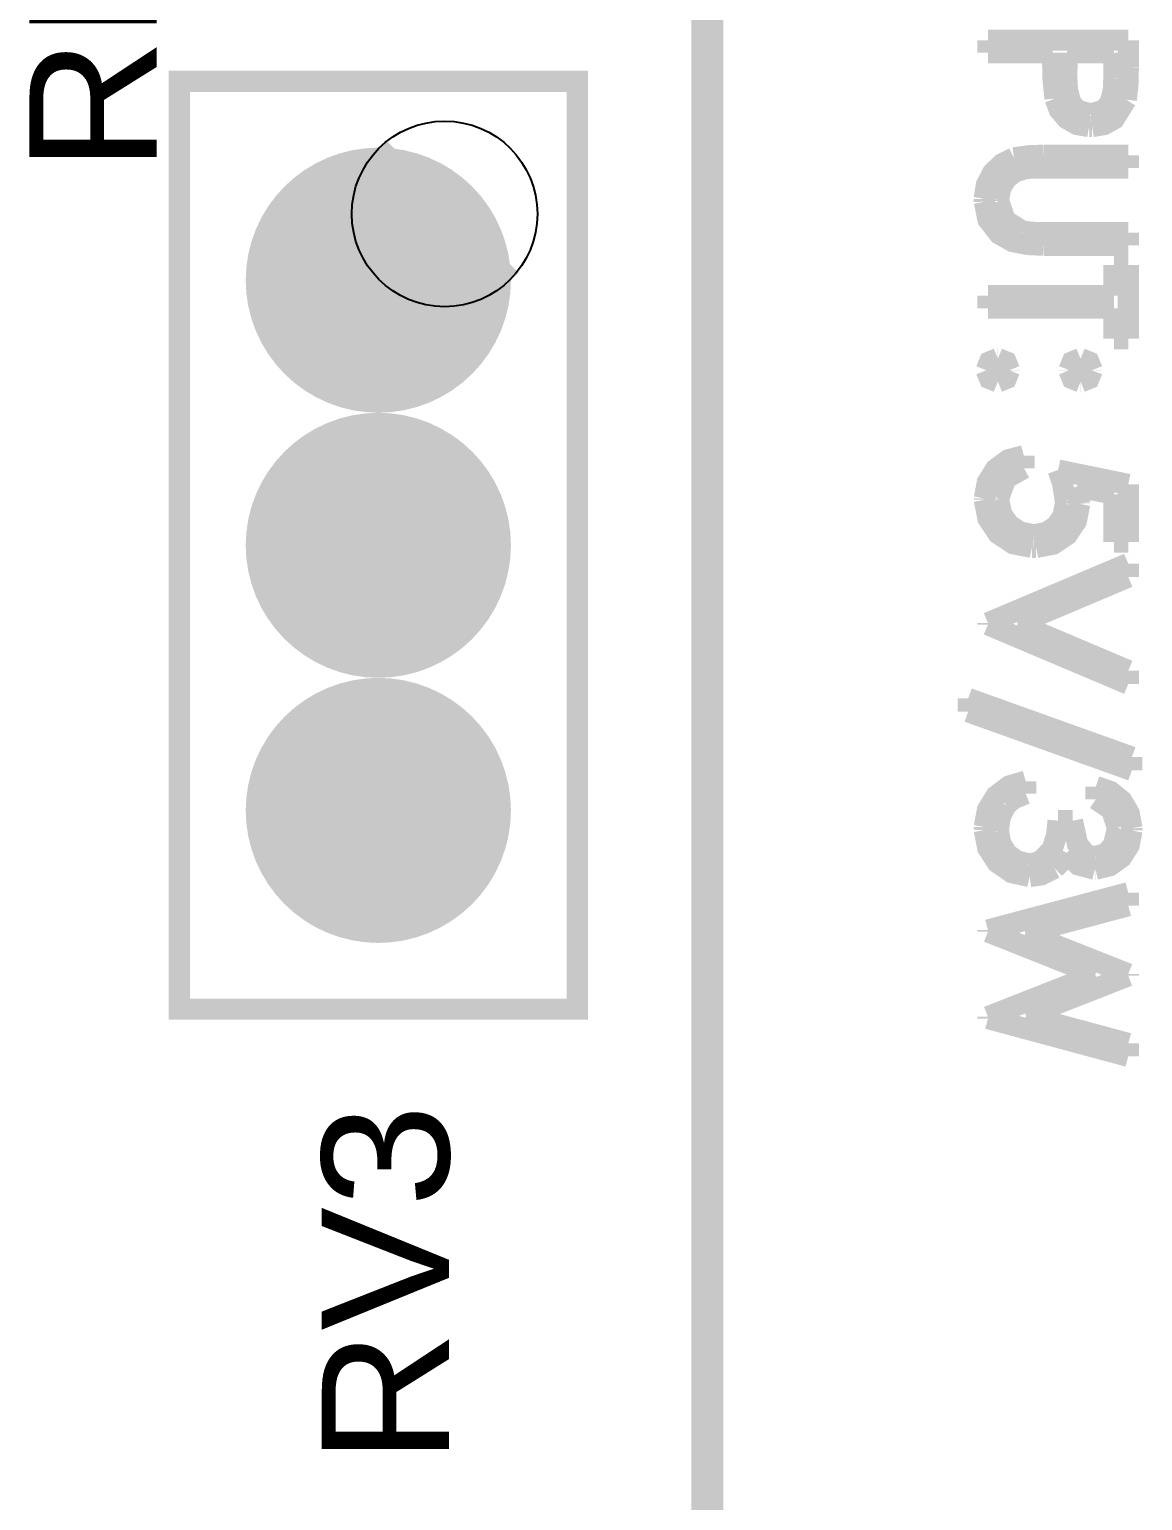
# Model space of a CAD drawing. Header units: inches. Extents: x 18.7 to 39.4, y 4.3 to 20.5.
# Drawn here: x 26.699 to 27.329, y 14.412 to 15.244 of the extents above; entities that cross this region are included whole.
import ezdxf

# ---------------------------------------------------------------- set-up
doc = ezdxf.new("R2010")
doc.units = ezdxf.units.IN
doc.header["$MEASUREMENT"] = 0
doc.styles.get("Standard").update_dxf_attribs({"font": 'arial.ttf'})

# ---------------------------------------------------------------- blocks, each defined once
blk = doc.blocks.new('EPAD')
at = {"const_width": 0.5}
blk.add_lwpolyline([(-0.25, 0, 1), (0.25, 0, 1)], format="xyb", close=True, dxfattribs=at)
blk = doc.blocks.new('Nivel2')
at = {"const_width": 0.008}
for points in [[(34.83951281221621, 14.32035419363825), (34.83951281221621, 15.67235419363825)], [(34.83951281221621, 14.32035419363825), (34.83951281221621, 15.67235419363825)], [(34.83951281221621, 14.32035419363825), (34.83951281221621, 15.67235419363825)], [(34.84351281221621, 15.67235419363825), (34.84351281221621, 14.32035419363825)], [(34.84351281221621, 15.67235419363825), (34.84351281221621, 14.32035419363825)], [(34.84351281221621, 15.67235419363825), (34.84351281221621, 14.32035419363825)], [(34.94729281221621, 15.18183919363825), (35.00020881221621, 15.18183919363825)], [(34.94729281221621, 15.17709019363825), (34.94729281221621, 15.18183919363825)], [(34.94729281221621, 15.18183919363825), (35.00020881221621, 15.18183919363825)], [(34.94729281221621, 15.17709019363825), (34.94729281221621, 15.18183919363825)], [(34.94729281221621, 15.18183919363825), (35.00020881221621, 15.18183919363825)], [(34.94729281221621, 15.17709019363825), (34.94729281221621, 15.18183919363825)], [(35.00020881221621, 15.18183919363825), (35.00020881221621, 15.17146119363825)], [(35.00020881221621, 15.18183919363825), (35.00020881221621, 15.17146119363825)], [(35.00020881221621, 15.18183919363825), (35.00020881221621, 15.17146119363825)], [(34.97171581221622, 15.17709019363825), (34.94729281221621, 15.17709019363825)], [(34.97171581221622, 15.17709019363825), (34.94729281221621, 15.17709019363825)], [(34.97171581221622, 15.17709019363825), (34.94729281221621, 15.17709019363825)], [(34.97171581221622, 15.17330619363825), (34.97171581221622, 15.17709019363825)], [(34.97171581221622, 15.17330619363825), (34.97171581221622, 15.17709019363825)], [(34.97171581221622, 15.17330619363825), (34.97171581221622, 15.17709019363825)], [(34.97714281221621, 15.17709019363825), (34.97702681221622, 15.16782519363825)], [(34.97714281221621, 15.17709019363825), (34.97702681221622, 15.16782519363825)], [(34.97714281221621, 15.17709019363825), (34.97702681221622, 15.16782519363825)], [(34.99478181221621, 15.17709019363825), (34.97714281221621, 15.17709019363825)], [(34.99478181221621, 15.17709019363825), (34.97714281221621, 15.17709019363825)], [(34.99478181221621, 15.17709019363825), (34.97714281221621, 15.17709019363825)], [(34.99478181221621, 15.16741219363825), (34.99478181221621, 15.17709019363825)], [(34.99478181221621, 15.16741219363825), (34.99478181221621, 15.17709019363825)], [(34.99478181221621, 15.16741219363825), (34.99478181221621, 15.17709019363825)], [(34.97258481221621, 15.15983319363825), (34.97181781221622, 15.16735719363825), (34.97171581221622, 15.17330619363825)], [(34.97258481221621, 15.15983319363825), (34.97181781221622, 15.16735719363825), (34.97171581221622, 15.17330619363825)], [(34.97258481221621, 15.15983319363825), (34.97181781221622, 15.16735719363825), (34.97171581221622, 15.17330619363825)], [(35.00020881221621, 15.17146119363825), (35.00004881221621, 15.16468719363825), (34.99941381221621, 15.15940919363825)], [(35.00020881221621, 15.17146119363825), (35.00004881221621, 15.16468719363825), (34.99941381221621, 15.15940919363825)], [(35.00020881221621, 15.17146119363825), (35.00004881221621, 15.16468719363825), (34.99941381221621, 15.15940919363825)], [(34.64246581221622, 14.81631519363825), (34.79246581221621, 14.81631519363825), (34.79246581221621, 15.16631519363825), (34.64246581221622, 15.16631519363825), (34.64246581221622, 14.81631519363825)], [(34.64246581221622, 14.81631519363825), (34.79246581221621, 14.81631519363825), (34.79246581221621, 15.16631519363825), (34.64246581221622, 15.16631519363825), (34.64246581221622, 14.81631519363825)], [(34.64246581221622, 14.81631519363825), (34.79246581221621, 14.81631519363825), (34.79246581221621, 15.16631519363825), (34.64246581221622, 15.16631519363825), (34.64246581221622, 14.81631519363825)], [(34.97702681221622, 15.16782519363825), (34.97724781221621, 15.16315619363825), (34.97840981221621, 15.15865219363825), (34.97973181221622, 15.15673119363825), (34.98154081221622, 15.15525619363825), (34.98599381221621, 15.15402419363825)], [(34.97702681221622, 15.16782519363825), (34.97724781221621, 15.16315619363825), (34.97840981221621, 15.15865219363825), (34.97973181221622, 15.15673119363825), (34.98154081221622, 15.15525619363825), (34.98599381221621, 15.15402419363825)], [(34.97702681221622, 15.16782519363825), (34.97724781221621, 15.16315619363825), (34.97840981221621, 15.15865219363825), (34.97973181221622, 15.15673119363825), (34.98154081221622, 15.15525619363825), (34.98599381221621, 15.15402419363825)], [(34.98599381221621, 15.15402419363825), (34.99032881221621, 15.15522919363825), (34.99210881221622, 15.15664319363825), (34.99343681221622, 15.15848419363825), (34.99457281221621, 15.16286619363825), (34.99478181221621, 15.16741219363825)], [(34.98599381221621, 15.15402419363825), (34.99032881221621, 15.15522919363825), (34.99210881221622, 15.15664319363825), (34.99343681221622, 15.15848419363825), (34.99457281221621, 15.16286619363825), (34.99478181221621, 15.16741219363825)], [(34.98599381221621, 15.15402419363825), (34.99032881221621, 15.15522919363825), (34.99210881221622, 15.15664319363825), (34.99343681221622, 15.15848419363825), (34.99457281221621, 15.16286619363825), (34.99478181221621, 15.16741219363825)], [(34.98543281221622, 15.14926219363825), (34.98086981221621, 15.15004619363825), (34.97703481221621, 15.15223419363825), (34.97418781221621, 15.15557919363825), (34.97258481221621, 15.15983419363825)], [(34.98543281221622, 15.14926219363825), (34.98086981221621, 15.15004619363825), (34.97703481221621, 15.15223419363825), (34.97418781221621, 15.15557919363825), (34.97258481221621, 15.15983419363825)], [(34.98543281221622, 15.14926219363825), (34.98086981221621, 15.15004619363825), (34.97703481221621, 15.15223419363825), (34.97418781221621, 15.15557919363825), (34.97258481221621, 15.15983419363825)], [(34.98656681221621, 15.14926319363825), (34.99104581221621, 15.15001119363825), (34.99483781221621, 15.15210219363825), (34.99941481221622, 15.15941019363825)], [(34.98656681221621, 15.14926319363825), (34.99104581221621, 15.15001119363825), (34.99483781221621, 15.15210219363825), (34.99941481221622, 15.15941019363825)], [(34.98656681221621, 15.14926319363825), (34.99104581221621, 15.15001119363825), (34.99483781221621, 15.15210219363825), (34.99941481221622, 15.15941019363825)], [(34.98543281221622, 15.14926219363825), (34.98600481221622, 15.14927419363825)], [(34.98543281221622, 15.14926219363825), (34.98600481221622, 15.14927419363825)], [(34.98543281221622, 15.14926219363825), (34.98600481221622, 15.14927419363825)], [(34.98656681221621, 15.14926319363825), (34.98601381221621, 15.14927519363825)], [(34.98656681221621, 15.14926319363825), (34.98601381221621, 15.14927519363825)], [(34.98656681221621, 15.14926319363825), (34.98601381221621, 15.14927519363825)], [(34.71746581221621, 15.14131519363825), (34.76746581221622, 15.09131519363825)], [(34.71746581221621, 15.14131519363825), (34.76746581221622, 15.09131519363825)], [(34.71746581221621, 15.14131519363825), (34.76746581221622, 15.09131519363825)], [(34.95709881221622, 15.13747719363825), (34.95253781221621, 15.13518919363825), (34.94899981221621, 15.13169219363825), (34.94671181221621, 15.12722619363825), (34.94589881221621, 15.12203319363825)], [(34.95709881221622, 15.13747719363825), (34.95253781221621, 15.13518919363825), (34.94899981221621, 15.13169219363825), (34.94671181221621, 15.12722619363825), (34.94589881221621, 15.12203319363825)], [(34.95709881221622, 15.13747719363825), (34.95253781221621, 15.13518919363825), (34.94899981221621, 15.13169219363825), (34.94671181221621, 15.12722619363825), (34.94589881221621, 15.12203319363825)], [(34.95709781221621, 15.13747719363825), (34.96331381221621, 15.13830319363825), (34.96824981221621, 15.13842019363825)], [(34.95709781221621, 15.13747719363825), (34.96331381221621, 15.13830319363825), (34.96824981221621, 15.13842019363825)], [(34.95709781221621, 15.13747719363825), (34.96331381221621, 15.13830319363825), (34.96824981221621, 15.13842019363825)], [(34.96824981221621, 15.13842019363825), (35.00020881221621, 15.13842019363825)], [(34.96824981221621, 15.13842019363825), (35.00020881221621, 15.13842019363825)], [(34.96824981221621, 15.13842019363825), (35.00020881221621, 15.13842019363825)], [(35.00020881221621, 15.13842019363825), (35.00020881221621, 15.13367119363825)], [(35.00020881221621, 15.13842019363825), (35.00020881221621, 15.13367119363825)], [(35.00020881221621, 15.13842019363825), (35.00020881221621, 15.13367119363825)], [(34.96146781221621, 15.13345919363825), (34.95741781221621, 15.13213919363825), (34.95421381221621, 15.12958219363825), (34.95210681221621, 15.12604819363825), (34.95134881221621, 15.12179819363825)], [(34.96146781221621, 15.13345919363825), (34.95741781221621, 15.13213919363825), (34.95421381221621, 15.12958219363825), (34.95210681221621, 15.12604819363825), (34.95134881221621, 15.12179819363825)], [(34.96146781221621, 15.13345919363825), (34.95741781221621, 15.13213919363825), (34.95421381221621, 15.12958219363825), (34.95210681221621, 15.12604819363825), (34.95134881221621, 15.12179819363825)], [(34.96850381221621, 15.13367119363825), (34.96455881221621, 15.13363319363825), (34.96146481221621, 15.13345919363825)], [(34.96850381221621, 15.13367119363825), (34.96455881221621, 15.13363319363825), (34.96146481221621, 15.13345919363825)], [(34.96850381221621, 15.13367119363825), (34.96455881221621, 15.13363319363825), (34.96146481221621, 15.13345919363825)], [(35.00020881221621, 15.13367119363825), (34.96850381221621, 15.13367119363825)], [(35.00020881221621, 15.13367119363825), (34.96850381221621, 15.13367119363825)], [(35.00020881221621, 15.13367119363825), (34.96850381221621, 15.13367119363825)], [(34.94593681221622, 15.12092819363825), (34.94589881221621, 15.12203319363825)], [(34.94593681221622, 15.12092819363825), (34.94589881221621, 15.12203319363825)], [(34.94593681221622, 15.12092819363825), (34.94589881221621, 15.12203319363825)], [(34.96824981221621, 15.10449919363825), (34.96237881221622, 15.10477819363825), (34.95661581221621, 15.10589719363825), (34.95152681221622, 15.10876319363825), (34.94731381221622, 15.11420219363825), (34.94593581221621, 15.12094019363825)], [(34.96824981221621, 15.10449919363825), (34.96237881221622, 15.10477819363825), (34.95661581221621, 15.10589719363825), (34.95152681221622, 15.10876319363825), (34.94731381221622, 15.11420219363825), (34.94593581221621, 15.12094019363825)], [(34.96824981221621, 15.10449919363825), (34.96237881221622, 15.10477819363825), (34.95661581221621, 15.10589719363825), (34.95152681221622, 15.10876319363825), (34.94731381221622, 15.11420219363825), (34.94593581221621, 15.12094019363825)], [(34.95136381221621, 15.12120219363825), (34.95134881221621, 15.12179819363825)], [(34.95136381221621, 15.12120219363825), (34.95134881221621, 15.12179819363825)], [(34.95136381221621, 15.12120219363825), (34.95134881221621, 15.12179819363825)], [(34.95136281221622, 15.12120919363825), (34.95136281221622, 15.12112819363825)], [(34.95136281221622, 15.12120919363825), (34.95136281221622, 15.12112819363825)], [(34.95136281221622, 15.12120919363825), (34.95136281221622, 15.12112819363825)], [(34.96028481221622, 15.10979019363825), (34.95385681221622, 15.11383819363825), (34.95136281221622, 15.12112819363825)], [(34.96028481221622, 15.10979019363825), (34.95385681221622, 15.11383819363825), (34.95136281221622, 15.12112819363825)], [(34.96028481221622, 15.10979019363825), (34.95385681221622, 15.11383819363825), (34.95136281221622, 15.12112819363825)], [(34.96028881221621, 15.10978919363825), (34.96487481221622, 15.10930419363825), (34.96850381221621, 15.10924819363825)], [(34.96028881221621, 15.10978919363825), (34.96487481221622, 15.10930419363825), (34.96850381221621, 15.10924819363825)], [(34.96028881221621, 15.10978919363825), (34.96487481221622, 15.10930419363825), (34.96850381221621, 15.10924819363825)], [(34.96850381221621, 15.10924819363825), (35.00020881221621, 15.10924819363825)], [(34.96850381221621, 15.10924819363825), (35.00020881221621, 15.10924819363825)], [(34.96850381221621, 15.10924819363825), (35.00020881221621, 15.10924819363825)], [(35.00020881221621, 15.10924819363825), (35.00020881221621, 15.10449919363825)], [(35.00020881221621, 15.10924819363825), (35.00020881221621, 15.10449919363825)], [(35.00020881221621, 15.10924819363825), (35.00020881221621, 15.10449919363825)], [(35.00020881221621, 15.10449919363825), (34.96824981221621, 15.10449919363825)], [(35.00020881221621, 15.10449919363825), (34.96824981221621, 15.10449919363825)], [(35.00020881221621, 15.10449919363825), (34.96824981221621, 15.10449919363825)], [(34.99478181221621, 15.08550419363825), (34.99478181221621, 15.09703719363825)], [(34.99478181221621, 15.09703719363825), (35.00020881221621, 15.09703719363825)], [(34.99478181221621, 15.08550419363825), (34.99478181221621, 15.09703719363825)], [(34.99478181221621, 15.09703719363825), (35.00020881221621, 15.09703719363825)], [(34.99478181221621, 15.08550419363825), (34.99478181221621, 15.09703719363825)], [(34.99478181221621, 15.09703719363825), (35.00020881221621, 15.09703719363825)], [(35.00020881221621, 15.09703719363825), (35.00020881221621, 15.06922119363825)], [(35.00020881221621, 15.09703719363825), (35.00020881221621, 15.06922119363825)], [(35.00020881221621, 15.09703719363825), (35.00020881221621, 15.06922119363825)], [(34.94729281221621, 15.08550419363825), (34.99478181221621, 15.08550419363825)], [(34.94729281221621, 15.08075519363825), (34.94729281221621, 15.08550419363825)], [(34.94729281221621, 15.08550419363825), (34.99478181221621, 15.08550419363825)], [(34.94729281221621, 15.08075519363825), (34.94729281221621, 15.08550419363825)], [(34.94729281221621, 15.08550419363825), (34.99478181221621, 15.08550419363825)], [(34.94729281221621, 15.08075519363825), (34.94729281221621, 15.08550419363825)], [(34.99478181221621, 15.08075519363825), (34.94729281221621, 15.08075519363825)], [(34.99478181221621, 15.08075519363825), (34.94729281221621, 15.08075519363825)], [(34.99478181221621, 15.08075519363825), (34.94729281221621, 15.08075519363825)], [(34.99478181221621, 15.06922119363825), (34.99478181221621, 15.08075519363825)], [(34.99478181221621, 15.06922119363825), (34.99478181221621, 15.08075519363825)], [(34.99478181221621, 15.06922119363825), (34.99478181221621, 15.08075519363825)], [(35.00020881221621, 15.06922119363825), (34.99478181221621, 15.06922119363825)], [(35.00020881221621, 15.06922119363825), (34.99478181221621, 15.06922119363825)], [(35.00020881221621, 15.06922119363825), (34.99478181221621, 15.06922119363825)], [(34.95101381221621, 15.06175919363825), (34.94788581221621, 15.06048719363825), (34.94661381221621, 15.05735919363825)], [(34.95101381221621, 15.06175919363825), (34.94788581221621, 15.06048719363825), (34.94661381221621, 15.05735919363825)], [(34.95101381221621, 15.06175919363825), (34.94788581221621, 15.06048719363825), (34.94661381221621, 15.05735919363825)], [(34.94661381221621, 15.05735119363825), (34.94661381221621, 15.05735919363825)], [(34.94661381221621, 15.05735119363825), (34.94661381221621, 15.05735919363825)], [(34.94661381221621, 15.05735119363825), (34.94661381221621, 15.05735919363825)], [(34.94661381221621, 15.05734719363825), (34.94661381221621, 15.05732419363825)], [(34.94661381221621, 15.05734719363825), (34.94661381221621, 15.05732419363825)], [(34.94661381221621, 15.05734719363825), (34.94661381221621, 15.05732419363825)], [(34.95099981221621, 15.05293919363825), (34.94788181221622, 15.05420719363825), (34.94661381221621, 15.05732419363825)], [(34.95099981221621, 15.05293919363825), (34.94788181221622, 15.05420719363825), (34.94661381221621, 15.05732419363825)], [(34.95099981221621, 15.05293919363825), (34.94788181221622, 15.05420719363825), (34.94661381221621, 15.05732419363825)], [(34.95101381221621, 15.06175919363825), (34.95102181221621, 15.06175919363825)], [(34.95101381221621, 15.06175919363825), (34.95102181221621, 15.06175919363825)], [(34.95101381221621, 15.06175919363825), (34.95102181221621, 15.06175919363825)], [(34.95102181221621, 15.06175919363825), (34.95106081221621, 15.06175919363825)], [(34.95102181221621, 15.06175919363825), (34.95106081221621, 15.06175919363825)], [(34.95102181221621, 15.06175919363825), (34.95106081221621, 15.06175919363825)], [(34.95106081221621, 15.06175919363825), (34.95416981221621, 15.06049519363825), (34.95543381221621, 15.05738519363825)], [(34.95106081221621, 15.06175919363825), (34.95416981221621, 15.06049519363825), (34.95543381221621, 15.05738519363825)], [(34.95106081221621, 15.06175919363825), (34.95416981221621, 15.06049519363825), (34.95543381221621, 15.05738519363825)], [(34.95107281221621, 15.05293919363825), (34.95417381221621, 15.05420019363825), (34.95543381221621, 15.05730019363825)], [(34.95107281221621, 15.05293919363825), (34.95417381221621, 15.05420019363825), (34.95543381221621, 15.05730019363825)], [(34.95107281221621, 15.05293919363825), (34.95417381221621, 15.05420019363825), (34.95543381221621, 15.05730019363825)], [(34.95543381221621, 15.05734719363825), (34.95543381221621, 15.05738519363825)], [(34.95543381221621, 15.05734719363825), (34.95543381221621, 15.05738519363825)], [(34.95543381221621, 15.05734719363825), (34.95543381221621, 15.05738519363825)], [(34.95543381221621, 15.05734619363825), (34.95543381221621, 15.05730019363825)], [(34.95543381221621, 15.05734619363825), (34.95543381221621, 15.05730019363825)], [(34.95543381221621, 15.05734619363825), (34.95543381221621, 15.05730019363825)], [(34.98219481221621, 15.06175919363825), (34.97908581221621, 15.06049519363825), (34.97782181221621, 15.05738619363825)], [(34.98219481221621, 15.06175919363825), (34.97908581221621, 15.06049519363825), (34.97782181221621, 15.05738619363825)], [(34.98219481221621, 15.06175919363825), (34.97908581221621, 15.06049519363825), (34.97782181221621, 15.05738619363825)], [(34.97782181221621, 15.05734819363825), (34.97782181221621, 15.05738619363825)], [(34.97782181221621, 15.05734819363825), (34.97782181221621, 15.05738619363825)], [(34.97782181221621, 15.05734819363825), (34.97782181221621, 15.05738619363825)], [(34.97782181221621, 15.05734619363825), (34.97782181221621, 15.05730019363825)], [(34.97782181221621, 15.05734619363825), (34.97782181221621, 15.05730019363825)], [(34.97782181221621, 15.05734619363825), (34.97782181221621, 15.05730019363825)], [(34.98218281221622, 15.05293919363825), (34.97908181221622, 15.05420019363825), (34.97782181221621, 15.05730019363825)], [(34.98218281221622, 15.05293919363825), (34.97908181221622, 15.05420019363825), (34.97782181221621, 15.05730019363825)], [(34.98218281221622, 15.05293919363825), (34.97908181221622, 15.05420019363825), (34.97782181221621, 15.05730019363825)], [(34.98219481221621, 15.06175919363825), (34.98223281221621, 15.06175919363825)], [(34.98219481221621, 15.06175919363825), (34.98223281221621, 15.06175919363825)], [(34.98219481221621, 15.06175919363825), (34.98223281221621, 15.06175919363825)], [(34.98223181221621, 15.06175919363825), (34.98223981221621, 15.06175919363825)], [(34.98223181221621, 15.06175919363825), (34.98223981221621, 15.06175919363825)], [(34.98223181221621, 15.06175919363825), (34.98223981221621, 15.06175919363825)], [(34.98223981221621, 15.06175919363825), (34.98536881221622, 15.06048719363825), (34.98664081221622, 15.05735719363825)], [(34.98223981221621, 15.06175919363825), (34.98536881221622, 15.06048719363825), (34.98664081221622, 15.05735719363825)], [(34.98223981221621, 15.06175919363825), (34.98536881221622, 15.06048719363825), (34.98664081221622, 15.05735719363825)], [(34.98228081221622, 15.05293919363825), (34.98538081221621, 15.05420019363825), (34.98664181221621, 15.05730019363825)], [(34.98228081221622, 15.05293919363825), (34.98538081221621, 15.05420019363825), (34.98664181221621, 15.05730019363825)], [(34.98228081221622, 15.05293919363825), (34.98538081221621, 15.05420019363825), (34.98664181221621, 15.05730019363825)], [(34.98664081221622, 15.05735019363825), (34.98664081221622, 15.05735719363825)], [(34.98664081221622, 15.05735019363825), (34.98664081221622, 15.05735719363825)], [(34.98664081221622, 15.05735019363825), (34.98664081221622, 15.05735719363825)], [(34.98664081221622, 15.05734619363825), (34.98664181221621, 15.05730019363825)], [(34.98664081221622, 15.05734619363825), (34.98664181221621, 15.05730019363825)], [(34.98664081221622, 15.05734619363825), (34.98664181221621, 15.05730019363825)], [(34.95102181221621, 15.05293919363825), (34.95099981221621, 15.05293919363825)], [(34.95102181221621, 15.05293919363825), (34.95099981221621, 15.05293919363825)], [(34.95102181221621, 15.05293919363825), (34.95099981221621, 15.05293919363825)], [(34.95107281221621, 15.05293919363825), (34.95102681221621, 15.05293919363825)], [(34.95107281221621, 15.05293919363825), (34.95102681221621, 15.05293919363825)], [(34.95107281221621, 15.05293919363825), (34.95102681221621, 15.05293919363825)], [(34.98218281221622, 15.05293919363825), (34.98222781221622, 15.05293919363825)], [(34.98218281221622, 15.05293919363825), (34.98222781221622, 15.05293919363825)], [(34.98218281221622, 15.05293919363825), (34.98222781221622, 15.05293919363825)], [(34.98228081221622, 15.05293919363825), (34.98223481221621, 15.05293919363825)], [(34.98228081221622, 15.05293919363825), (34.98223481221621, 15.05293919363825)], [(34.98228081221622, 15.05293919363825), (34.98223481221621, 15.05293919363825)], [(34.96084981221621, 15.02512319363825), (34.95492781221621, 15.02353219363825), (34.95020381221622, 15.02004319363825), (34.94707481221621, 15.01506119363825), (34.94593581221621, 15.00898919363825)], [(34.96084981221621, 15.02512319363825), (34.95492781221621, 15.02353219363825), (34.95020381221622, 15.02004319363825), (34.94707481221621, 15.01506119363825), (34.94593581221621, 15.00898919363825)], [(34.96084981221621, 15.02512319363825), (34.95492781221621, 15.02353219363825), (34.95020381221622, 15.02004319363825), (34.94707481221621, 15.01506119363825), (34.94593581221621, 15.00898919363825)], [(34.96086081221621, 15.02512419363825), (34.96086081221621, 15.02037519363825)], [(34.96086081221621, 15.02512419363825), (34.96086081221621, 15.02037519363825)], [(34.96086081221621, 15.02512419363825), (34.96086081221621, 15.02037519363825)], [(34.96086681221621, 15.02037619363825), (34.95403781221621, 15.01650719363825), (34.95135781221622, 15.00904419363825)], [(34.96086681221621, 15.02037619363825), (34.95403781221621, 15.01650719363825), (34.95135781221622, 15.00904419363825)], [(34.96086681221621, 15.02037619363825), (34.95403781221621, 15.01650719363825), (34.95135781221622, 15.00904419363825)], [(34.97375081221622, 15.01969719363825), (35.00020881221621, 15.01427019363825)], [(34.97646481221621, 15.00803719363825), (34.97544881221621, 15.01468219363825), (34.97375081221622, 15.01969719363825)], [(34.97375081221622, 15.01969719363825), (35.00020881221621, 15.01427019363825)], [(34.97646481221621, 15.00803719363825), (34.97544881221621, 15.01468219363825), (34.97375081221622, 15.01969719363825)], [(34.97375081221622, 15.01969719363825), (35.00020881221621, 15.01427019363825)], [(34.97646481221621, 15.00803719363825), (34.97544881221621, 15.01468219363825), (34.97375081221622, 15.01969719363825)], [(34.98086381221621, 15.01341119363825), (34.98166581221621, 15.00995519363825), (34.98189181221621, 15.00717819363825)], [(34.99478181221621, 15.01055919363825), (34.98086381221621, 15.01341119363825)], [(34.98086381221621, 15.01341119363825), (34.98166581221621, 15.00995519363825), (34.98189181221621, 15.00717819363825)], [(34.99478181221621, 15.01055919363825), (34.98086381221621, 15.01341119363825)], [(34.98086381221621, 15.01341119363825), (34.98166581221621, 15.00995519363825), (34.98189181221621, 15.00717819363825)], [(34.99478181221621, 15.01055919363825), (34.98086381221621, 15.01341119363825)], [(35.00020881221621, 15.01427019363825), (35.00020881221621, 14.99256019363825)], [(35.00020881221621, 15.01427019363825), (35.00020881221621, 14.99256019363825)], [(35.00020881221621, 15.01427019363825), (35.00020881221621, 14.99256019363825)], [(34.94593581221621, 15.00896919363825), (34.94592881221622, 15.00846719363825)], [(34.94593581221621, 15.00896919363825), (34.94592881221622, 15.00846719363825)], [(34.94593581221621, 15.00896919363825), (34.94592881221622, 15.00846719363825)], [(34.96388481221621, 14.99051119363825), (34.95681781221622, 14.99189719363825), (34.95111881221622, 14.99570219363825), (34.94731381221622, 15.00140119363825), (34.94592881221622, 15.00846719363825)], [(34.96388481221621, 14.99051119363825), (34.95681781221622, 14.99189719363825), (34.95111881221622, 14.99570219363825), (34.94731381221622, 15.00140119363825), (34.94592881221622, 15.00846719363825)], [(34.96388481221621, 14.99051119363825), (34.95681781221622, 14.99189719363825), (34.95111881221622, 14.99570219363825), (34.94731381221622, 15.00140119363825), (34.94592881221622, 15.00846719363825)], [(34.95136281221622, 15.00870319363825), (34.95135781221622, 15.00904419363825)], [(34.95136281221622, 15.00870319363825), (34.95135781221622, 15.00904419363825)], [(34.95136281221622, 15.00870319363825), (34.95135781221622, 15.00904419363825)], [(34.95136281221622, 15.00870819363825), (34.95136181221621, 15.00850019363825)], [(34.95136281221622, 15.00870819363825), (34.95136181221621, 15.00850019363825)], [(34.95136281221622, 15.00870819363825), (34.95136181221621, 15.00850019363825)], [(34.96458981221621, 14.99527219363825), (34.95938381221622, 14.99629319363825), (34.95518481221622, 14.99909619363825), (34.95238181221622, 15.00329419363825), (34.95136181221621, 15.00850019363825)], [(34.96458981221621, 14.99527219363825), (34.95938381221622, 14.99629319363825), (34.95518481221622, 14.99909619363825), (34.95238181221622, 15.00329419363825), (34.95136181221621, 15.00850019363825)], [(34.96458981221621, 14.99527219363825), (34.95938381221622, 14.99629319363825), (34.95518481221622, 14.99909619363825), (34.95238181221622, 15.00329419363825), (34.95136181221621, 15.00850019363825)], [(34.97646381221622, 15.00804619363825), (34.97651181221622, 15.00698519363825)], [(34.97646381221622, 15.00804619363825), (34.97651181221622, 15.00698519363825)], [(34.97646381221622, 15.00804619363825), (34.97651181221622, 15.00698519363825)], [(34.99478181221621, 14.99256019363825), (34.99478181221621, 15.01055919363825)], [(34.99478181221621, 14.99256019363825), (34.99478181221621, 15.01055919363825)], [(34.99478181221621, 14.99256019363825), (34.99478181221621, 15.01055919363825)], [(34.96480081221621, 14.99527419363825), (34.96940981221621, 14.99617819363825), (34.97312681221621, 14.99865919363825), (34.97560881221622, 15.00237619363825), (34.97651181221622, 15.00698519363825)], [(34.96480081221621, 14.99527419363825), (34.96940981221621, 14.99617819363825), (34.97312681221621, 14.99865919363825), (34.97560881221622, 15.00237619363825), (34.97651181221622, 15.00698519363825)], [(34.96480081221621, 14.99527419363825), (34.96940981221621, 14.99617819363825), (34.97312681221621, 14.99865919363825), (34.97560881221622, 15.00237619363825), (34.97651181221622, 15.00698519363825)], [(34.96545581221621, 14.99050219363825), (34.97192481221622, 14.99177019363825), (34.97714181221622, 14.99525319363825), (34.98062581221621, 15.00047019363825), (34.98189381221621, 15.00693919363825)], [(34.96545581221621, 14.99050219363825), (34.97192481221622, 14.99177019363825), (34.97714181221622, 14.99525319363825), (34.98062581221621, 15.00047019363825), (34.98189381221621, 15.00693919363825)], [(34.96545581221621, 14.99050219363825), (34.97192481221622, 14.99177019363825), (34.97714181221622, 14.99525319363825), (34.98062581221621, 15.00047019363825), (34.98189381221621, 15.00693919363825)], [(34.98189181221621, 15.00716919363825), (34.98189381221621, 15.00693919363825)], [(34.98189181221621, 15.00716919363825), (34.98189381221621, 15.00693919363825)], [(34.98189181221621, 15.00716919363825), (34.98189381221621, 15.00693919363825)], [(34.96458981221621, 14.99527219363825), (34.96477481221621, 14.99527319363825)], [(34.96458981221621, 14.99527219363825), (34.96477481221621, 14.99527319363825)], [(34.96458981221621, 14.99527219363825), (34.96477481221621, 14.99527319363825)], [(34.96480081221621, 14.99527419363825), (34.96478081221621, 14.99527419363825)], [(34.96480081221621, 14.99527419363825), (34.96478081221621, 14.99527419363825)], [(34.96480081221621, 14.99527419363825), (34.96478081221621, 14.99527419363825)], [(35.00020881221621, 14.99256019363825), (34.99478181221621, 14.99256019363825)], [(35.00020881221621, 14.99256019363825), (34.99478181221621, 14.99256019363825)], [(35.00020881221621, 14.99256019363825), (34.99478181221621, 14.99256019363825)], [(34.96388481221621, 14.99051119363825), (34.96457381221622, 14.99052519363825)], [(34.96388481221621, 14.99051119363825), (34.96457381221622, 14.99052519363825)], [(34.96388481221621, 14.99051119363825), (34.96457381221622, 14.99052519363825)], [(34.96545581221621, 14.99050219363825), (34.96459581221622, 14.99052419363825)], [(34.96545581221621, 14.99050219363825), (34.96459581221622, 14.99052419363825)], [(34.96545581221621, 14.99050219363825), (34.96459581221622, 14.99052419363825)], [(34.94729281221621, 14.96203119363825), (35.00020881221621, 14.98441919363825)], [(34.94729281221621, 14.96203119363825), (35.00020881221621, 14.98441919363825)], [(34.94729281221621, 14.96203119363825), (35.00020881221621, 14.98441919363825)], [(35.00020881221621, 14.98441919363825), (35.00020881221621, 14.97933119363825)], [(35.00020881221621, 14.98441919363825), (35.00020881221621, 14.97933119363825)], [(35.00020881221621, 14.98441919363825), (35.00020881221621, 14.97933119363825)], [(35.00020881221621, 14.97933119363825), (34.95850781221621, 14.96169219363825)], [(35.00020881221621, 14.97933119363825), (34.95850781221621, 14.96169219363825)], [(35.00020881221621, 14.97933119363825), (34.95850781221621, 14.96169219363825)], [(34.94729281221621, 14.96135319363825), (34.94729281221621, 14.96203119363825)], [(34.94729281221621, 14.96135319363825), (34.94729281221621, 14.96203119363825)], [(34.94729281221621, 14.96135319363825), (34.94729281221621, 14.96203119363825)], [(35.00020881221621, 14.93896519363825), (34.94729281221621, 14.96135319363825)], [(35.00020881221621, 14.93896519363825), (34.94729281221621, 14.96135319363825)], [(35.00020881221621, 14.93896519363825), (34.94729281221621, 14.96135319363825)], [(34.95850781221621, 14.96169219363825), (35.00020881221621, 14.94405319363825)], [(34.95850781221621, 14.96169219363825), (35.00020881221621, 14.94405319363825)], [(34.95850781221621, 14.96169219363825), (35.00020881221621, 14.94405319363825)], [(35.00020881221621, 14.94405319363825), (35.00020881221621, 14.93896519363825)], [(35.00020881221621, 14.94405319363825), (35.00020881221621, 14.93896519363825)], [(35.00020881221621, 14.94405319363825), (35.00020881221621, 14.93896519363825)], [(34.93982981221622, 14.93353819363825), (35.00156581221621, 14.91140419363825)], [(34.93982981221622, 14.92853419363825), (34.93982981221622, 14.93353819363825)], [(34.93982981221622, 14.93353819363825), (35.00156581221621, 14.91140419363825)], [(34.93982981221622, 14.92853419363825), (34.93982981221622, 14.93353819363825)], [(34.93982981221622, 14.93353819363825), (35.00156581221621, 14.91140419363825)], [(34.93982981221622, 14.92853419363825), (34.93982981221622, 14.93353819363825)], [(35.00156581221621, 14.90640119363825), (34.93982981221622, 14.92853419363825)], [(35.00156581221621, 14.90640119363825), (34.93982981221622, 14.92853419363825)], [(35.00156581221621, 14.90640119363825), (34.93982981221622, 14.92853419363825)], [(35.00156581221621, 14.91140419363825), (35.00156581221621, 14.90640119363825)], [(35.00156581221621, 14.91140419363825), (35.00156581221621, 14.90640119363825)], [(35.00156581221621, 14.91140419363825), (35.00156581221621, 14.90640119363825)], [(34.96154981221621, 14.90233119363825), (34.95532681221621, 14.90053719363825), (34.95037881221621, 14.89678019363825), (34.94711181221621, 14.89147819363825), (34.94593181221622, 14.88504719363825)], [(34.96154981221621, 14.90233119363825), (34.95532681221621, 14.90053719363825), (34.95037881221621, 14.89678019363825), (34.94711181221621, 14.89147819363825), (34.94593181221622, 14.88504719363825)], [(34.96154981221621, 14.90233119363825), (34.95532681221621, 14.90053719363825), (34.95037881221621, 14.89678019363825), (34.94711181221621, 14.89147819363825), (34.94593181221622, 14.88504719363825)], [(34.96153981221622, 14.90233019363825), (34.96153981221622, 14.89758119363825)], [(34.96153981221622, 14.90233019363825), (34.96153981221622, 14.89758119363825)], [(34.96153981221622, 14.90233019363825), (34.96153981221622, 14.89758119363825)], [(34.96153981221622, 14.89758119363825), (34.95712481221621, 14.89578919363825), (34.95422481221621, 14.89343719363825)], [(34.96153981221622, 14.89758119363825), (34.95712481221621, 14.89578919363825), (34.95422481221621, 14.89343719363825)], [(34.96153981221622, 14.89758119363825), (34.95712481221621, 14.89578919363825), (34.95422481221621, 14.89343719363825)], [(34.98799781221621, 14.89554619363825), (34.98799781221621, 14.90029519363825)], [(34.98799781221621, 14.89554619363825), (34.98799781221621, 14.90029519363825)], [(34.98799781221621, 14.89554619363825), (34.98799781221621, 14.90029519363825)], [(34.98800081221621, 14.90029419363825), (34.99342881221622, 14.89848019363825), (34.99772181221621, 14.89502319363825), (35.00054381221621, 14.89026519363825), (35.00156581221621, 14.88455219363825)], [(34.98800081221621, 14.90029419363825), (34.99342881221622, 14.89848019363825), (34.99772181221621, 14.89502319363825), (35.00054381221621, 14.89026519363825), (35.00156581221621, 14.88455219363825)], [(34.98800081221621, 14.90029419363825), (34.99342881221622, 14.89848019363825), (34.99772181221621, 14.89502319363825), (35.00054381221621, 14.89026519363825), (35.00156581221621, 14.88455219363825)], [(34.95422481221621, 14.89343719363825), (34.95185781221621, 14.88872819363825), (34.95136281221622, 14.88459619363825)], [(34.95422481221621, 14.89343719363825), (34.95185781221621, 14.88872819363825), (34.95136281221622, 14.88459619363825)], [(34.95422481221621, 14.89343719363825), (34.95185781221621, 14.88872819363825), (34.95136281221622, 14.88459619363825)], [(34.98799381221622, 14.89554719363825), (34.99387581221622, 14.89156019363825), (34.99614081221621, 14.88469719363825)], [(34.98799381221622, 14.89554719363825), (34.99387581221622, 14.89156019363825), (34.99614081221621, 14.88469719363825)], [(34.98799381221622, 14.89554719363825), (34.99387581221622, 14.89156019363825), (34.99614081221621, 14.88469719363825)], [(34.96255681221621, 14.87112319363825), (34.96528281221622, 14.87152219363825), (34.96777581221622, 14.87269419363825), (34.97151981221621, 14.87668119363825), (34.97319881221621, 14.88191319363825), (34.97375081221622, 14.88740519363825)], [(34.96255681221621, 14.87112319363825), (34.96528281221622, 14.87152219363825), (34.96777581221622, 14.87269419363825), (34.97151981221621, 14.87668119363825), (34.97319881221621, 14.88191319363825), (34.97375081221622, 14.88740519363825)], [(34.96255681221621, 14.87112319363825), (34.96528281221622, 14.87152219363825), (34.96777581221622, 14.87269419363825), (34.97151981221621, 14.87668119363825), (34.97319881221621, 14.88191319363825), (34.97375081221622, 14.88740519363825)], [(34.97375081221622, 14.88740519363825), (34.97917881221621, 14.88740519363825)], [(34.97375081221622, 14.88740519363825), (34.97917881221621, 14.88740519363825)], [(34.97375081221622, 14.88740519363825), (34.97917881221621, 14.88740519363825)], [(34.97917881221621, 14.88740519363825), (34.98100581221621, 14.87876119363825), (34.98369881221621, 14.87526319363825), (34.98564981221622, 14.87420219363825), (34.98783881221621, 14.87383719363825)], [(34.97917881221621, 14.88740519363825), (34.98100581221621, 14.87876119363825), (34.98369881221621, 14.87526319363825), (34.98564981221622, 14.87420219363825), (34.98783881221621, 14.87383719363825)], [(34.97917881221621, 14.88740519363825), (34.98100581221621, 14.87876119363825), (34.98369881221621, 14.87526319363825), (34.98564981221622, 14.87420219363825), (34.98783881221621, 14.87383719363825)], [(34.94593481221622, 14.88467819363825), (34.94591881221621, 14.88391219363825)], [(34.94593481221622, 14.88467819363825), (34.94591881221621, 14.88391219363825)], [(34.94593481221622, 14.88467819363825), (34.94591881221621, 14.88391219363825)], [(34.96300281221622, 14.86637419363825), (34.95625681221621, 14.86785619363825), (34.95083681221622, 14.87159819363825), (34.94722881221621, 14.87711319363825), (34.94591881221621, 14.88391219363825)], [(34.96300281221622, 14.86637419363825), (34.95625681221621, 14.86785619363825), (34.95083681221622, 14.87159819363825), (34.94722881221621, 14.87711319363825), (34.94591881221621, 14.88391219363825)], [(34.96300281221622, 14.86637419363825), (34.95625681221621, 14.86785619363825), (34.95083681221622, 14.87159819363825), (34.94722881221621, 14.87711319363825), (34.94591881221621, 14.88391219363825)], [(34.94593581221621, 14.88468319363825), (34.94593181221622, 14.88504719363825)], [(34.94593581221621, 14.88468319363825), (34.94593181221622, 14.88504719363825)], [(34.94593581221621, 14.88468319363825), (34.94593181221622, 14.88504719363825)], [(34.95136381221621, 14.88460219363825), (34.95128981221622, 14.88326619363825)], [(34.95136381221621, 14.88460219363825), (34.95128981221622, 14.88326619363825)], [(34.95136381221621, 14.88460219363825), (34.95128981221622, 14.88326619363825)], [(34.96255381221621, 14.87112419363825), (34.95807981221621, 14.87230619363825), (34.95450981221622, 14.87492819363825), (34.95214581221622, 14.87868419363825), (34.95128981221622, 14.88326619363825)], [(34.96255381221621, 14.87112419363825), (34.95807981221621, 14.87230619363825), (34.95450981221622, 14.87492819363825), (34.95214581221622, 14.87868419363825), (34.95128981221622, 14.88326619363825)], [(34.96255381221621, 14.87112419363825), (34.95807981221621, 14.87230619363825), (34.95450981221622, 14.87492819363825), (34.95214581221622, 14.87868419363825), (34.95128981221622, 14.88326619363825)], [(34.98781281221621, 14.86908719363825), (34.99327481221621, 14.87045219363825), (34.99764381221621, 14.87359819363825), (35.00054081221622, 14.87814419363825), (35.00158981221621, 14.88370719363825)], [(34.98781281221621, 14.86908719363825), (34.99327481221621, 14.87045219363825), (34.99764381221621, 14.87359819363825), (35.00054081221622, 14.87814419363825), (35.00158981221621, 14.88370719363825)], [(34.98781281221621, 14.86908719363825), (34.99327481221621, 14.87045219363825), (34.99764381221621, 14.87359819363825), (35.00054081221622, 14.87814419363825), (35.00158981221621, 14.88370719363825)], [(34.98783881221621, 14.87383719363825), (34.99177981221622, 14.87507019363825), (34.99457981221622, 14.87815419363825), (34.99613881221622, 14.88448019363825)], [(34.98783881221621, 14.87383719363825), (34.99177981221622, 14.87507019363825), (34.99457981221622, 14.87815419363825), (34.99613881221622, 14.88448019363825)], [(34.98783881221621, 14.87383719363825), (34.99177981221622, 14.87507019363825), (34.99457981221622, 14.87815419363825), (34.99613881221622, 14.88448019363825)], [(34.99613881221622, 14.88448019363825), (34.99614081221621, 14.88469719363825)], [(34.99613881221622, 14.88448019363825), (34.99614081221621, 14.88469719363825)], [(34.99613881221622, 14.88448019363825), (34.99614081221621, 14.88469719363825)], [(35.00156581221621, 14.88455019363825), (35.00158981221621, 14.88370719363825)], [(35.00156581221621, 14.88455019363825), (35.00158981221621, 14.88370719363825)], [(35.00156581221621, 14.88455019363825), (35.00158981221621, 14.88370719363825)], [(34.97693081221621, 14.87526819363825), (34.97476881221621, 14.87176019363825), (34.97241581221621, 14.86953319363825)], [(34.97693081221621, 14.87526819363825), (34.97476881221621, 14.87176019363825), (34.97241581221621, 14.86953319363825)], [(34.97693081221621, 14.87526819363825), (34.97476881221621, 14.87176019363825), (34.97241581221621, 14.86953319363825)], [(34.98766081221621, 14.86908719363825), (34.98135281221622, 14.87076119363825), (34.97692981221621, 14.87526919363825)], [(34.98766081221621, 14.86908719363825), (34.98135281221622, 14.87076119363825), (34.97692981221621, 14.87526919363825)], [(34.98766081221621, 14.86908719363825), (34.98135281221622, 14.87076119363825), (34.97692981221621, 14.87526919363825)], [(34.97241581221621, 14.86953319363825), (34.96740081221621, 14.86698519363825), (34.96301281221621, 14.86637419363825)], [(34.97241581221621, 14.86953319363825), (34.96740081221621, 14.86698519363825), (34.96301281221621, 14.86637419363825)], [(34.97241581221621, 14.86953319363825), (34.96740081221621, 14.86698519363825), (34.96301281221621, 14.86637419363825)], [(34.98766081221621, 14.86908719363825), (34.98781181221621, 14.86908719363825)], [(34.98766081221621, 14.86908719363825), (34.98781181221621, 14.86908719363825)], [(34.98766081221621, 14.86908719363825), (34.98781181221621, 14.86908719363825)], [(34.94729281221621, 14.84619119363825), (35.00020881221621, 14.86026919363825)], [(34.94729281221621, 14.84619119363825), (35.00020881221621, 14.86026919363825)], [(34.94729281221621, 14.84619119363825), (35.00020881221621, 14.86026919363825)], [(35.00020881221621, 14.86026919363825), (35.00020881221621, 14.85536119363825)], [(35.00020881221621, 14.86026919363825), (35.00020881221621, 14.85536119363825)], [(35.00020881221621, 14.86026919363825), (35.00020881221621, 14.85536119363825)], [(35.00020881221621, 14.85536119363825), (34.96140181221622, 14.84500419363825)], [(35.00020881221621, 14.85536119363825), (34.96140181221622, 14.84500419363825)], [(35.00020881221621, 14.85536119363825), (34.96140181221622, 14.84500419363825)], [(34.94729281221621, 14.84551319363825), (34.94729281221621, 14.84619119363825)], [(34.94729281221621, 14.84551319363825), (34.94729281221621, 14.84619119363825)], [(34.94729281221621, 14.84551319363825), (34.94729281221621, 14.84619119363825)], [(34.98776481221621, 14.82940019363825), (34.94729281221621, 14.84551319363825)], [(34.98776481221621, 14.82940019363825), (34.94729281221621, 14.84551319363825)], [(34.98776481221621, 14.82940019363825), (34.94729281221621, 14.84551319363825)], [(34.96140181221622, 14.84500419363825), (35.00020881221621, 14.82960219363825)], [(34.96140181221622, 14.84500419363825), (35.00020881221621, 14.82960219363825)], [(34.96140181221622, 14.84500419363825), (35.00020881221621, 14.82960219363825)], [(34.94729281221621, 14.81347919363825), (34.98776481221621, 14.82940019363825)], [(34.94729281221621, 14.81347919363825), (34.98776481221621, 14.82940019363825)], [(34.94729281221621, 14.81347919363825), (34.98776481221621, 14.82940019363825)], [(35.00020881221621, 14.82891319363825), (34.96166681221622, 14.81379719363825)], [(35.00020881221621, 14.82891319363825), (34.96166681221622, 14.81379719363825)], [(35.00020881221621, 14.82891319363825), (34.96166681221622, 14.81379719363825)], [(35.00020881221621, 14.82960219363825), (35.00020881221621, 14.82891319363825)], [(35.00020881221621, 14.82960219363825), (35.00020881221621, 14.82891319363825)], [(35.00020881221621, 14.82960219363825), (35.00020881221621, 14.82891319363825)], [(34.94729281221621, 14.81280019363825), (34.94729281221621, 14.81347919363825)], [(34.94729281221621, 14.81280019363825), (34.94729281221621, 14.81347919363825)], [(34.94729281221621, 14.81280019363825), (34.94729281221621, 14.81347919363825)], [(34.96166681221622, 14.81379719363825), (35.00020881221621, 14.80338719363825)], [(34.96166681221622, 14.81379719363825), (35.00020881221621, 14.80338719363825)], [(34.96166681221622, 14.81379719363825), (35.00020881221621, 14.80338719363825)], [(35.00020881221621, 14.79853219363825), (34.94729281221621, 14.81280019363825)], [(35.00020881221621, 14.79853219363825), (34.94729281221621, 14.81280019363825)], [(35.00020881221621, 14.79853219363825), (34.94729281221621, 14.81280019363825)], [(35.00020881221621, 14.80338719363825), (35.00020881221621, 14.79853219363825)], [(35.00020881221621, 14.80338719363825), (35.00020881221621, 14.79853219363825)], [(35.00020881221621, 14.80338719363825), (35.00020881221621, 14.79853219363825)]]:
    blk.add_lwpolyline(points, dxfattribs=at)
blk.add_circle((34.74246581221621, 15.11631519363825), 0.035)
blk.add_circle((34.74246581221621, 15.11631519363825), 0.035)
blk.add_circle((34.74246581221621, 15.11631519363825), 0.035)
at = {"xscale": 0.1, "yscale": 0.1}
for p in [(34.71746581221621, 15.09131519363825), (34.71746581221621, 14.99131519363825), (34.71746581221621, 14.89131519363825)]:
    blk.add_blockref('EPAD', p, dxfattribs=at)
at = {"width": 1.041667}
for s, p in [('RL1', (34.63392981221622, 15.13206319363825)), ('RL1', (34.63392981221622, 15.13206319363825)), ('RL1', (34.63392981221622, 15.13206319363825)), ('RV3', (34.74416581221622, 14.64466119363825)), ('RV3', (34.74416581221622, 14.64466119363825)), ('RV3', (34.74416581221622, 14.64466119363825))]:
    blk.add_text(s, height=0.048, rotation=90, dxfattribs=at).set_placement(p)

msp = doc.modelspace()

# ---------------------------------------------------------------- block references
at = {"xscale": 1.5, "yscale": 1.5, "zscale": 1.5}
msp.add_blockref('Nivel2', (-25.17953012392202, -7.53478815038849), dxfattribs=at)

doc.saveas('drawing.dxf')
